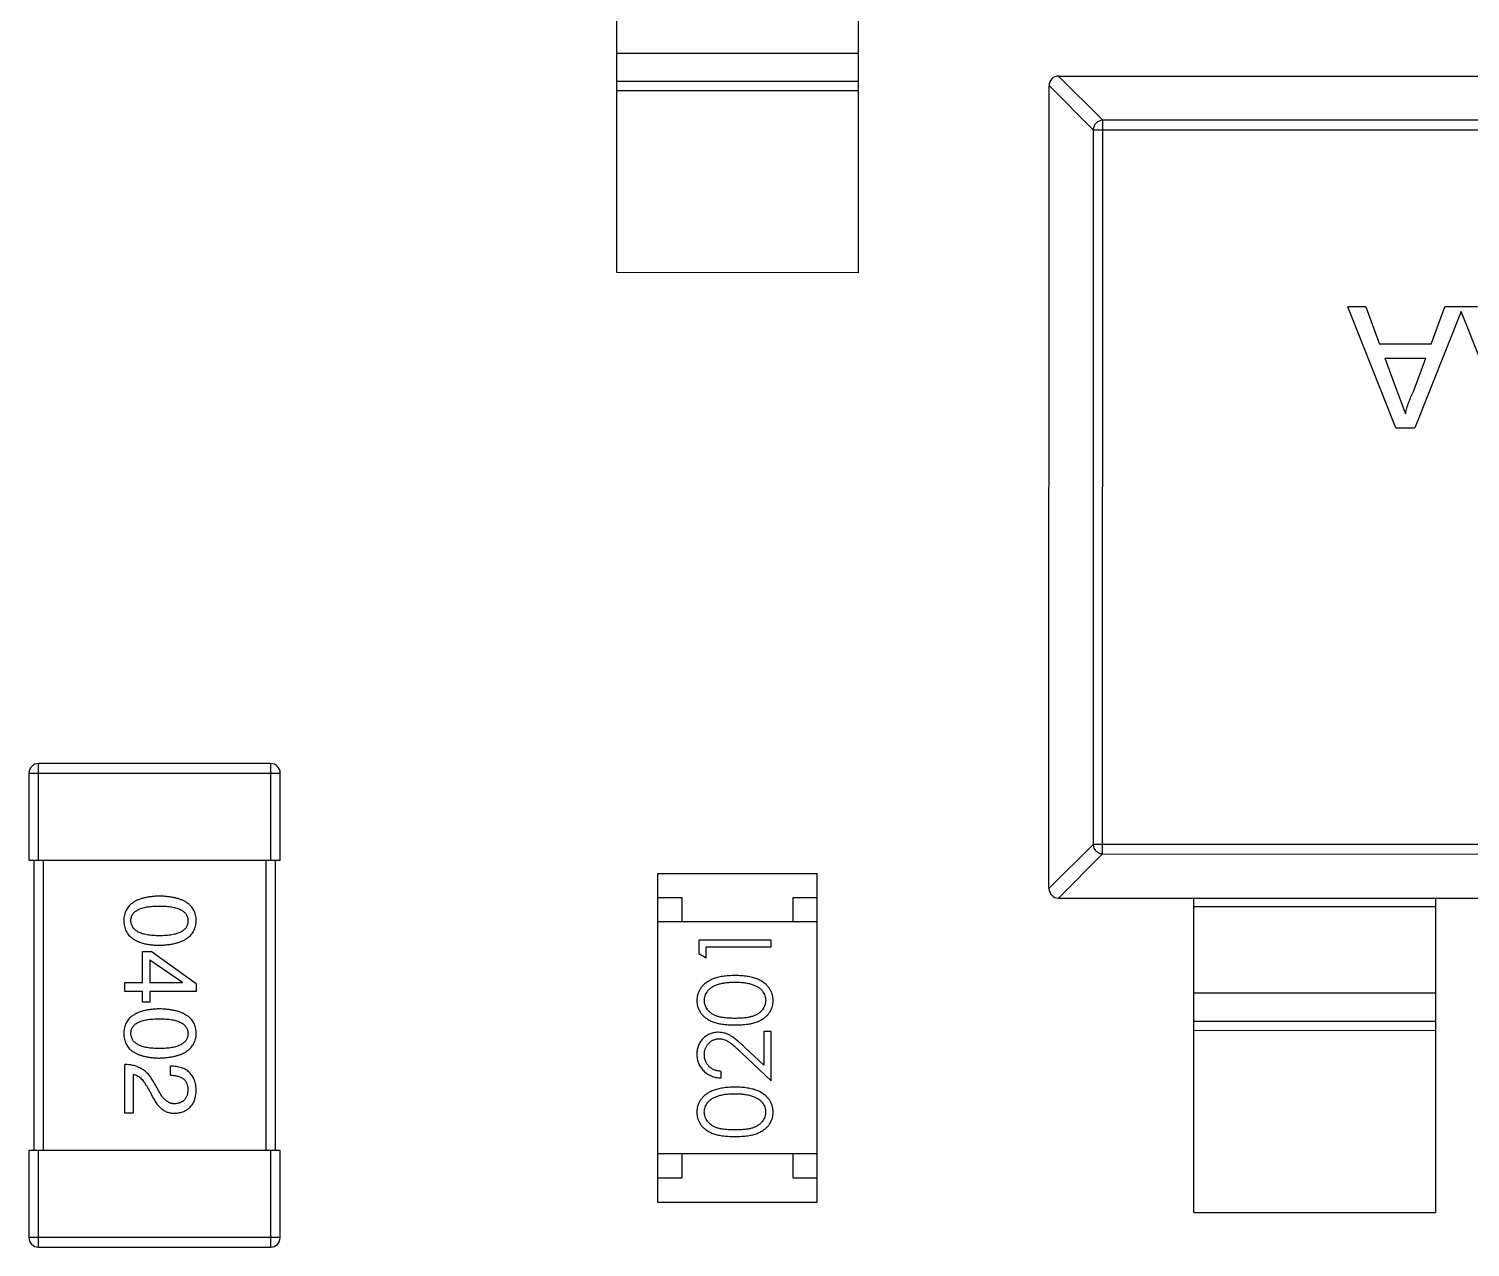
# Model space of a CAD drawing. Header units: millimetres. Extents: x 453.6 to 545.9, y 214.7 to 294.3.
# Drawn here: x 498.371 to 501.353, y 260.768 to 263.287 of the extents above; entities that cross this region are included whole.
import ezdxf

# ---------------------------------------------------------------- set-up
doc = ezdxf.new("R2010")
doc.units = ezdxf.units.MM
doc.header["$LTSCALE"] = 30.734
doc.layers.get('0').update_dxf_attribs({"linetype": 'CONTINUOUS'})

msp = doc.modelspace()

# ---------------------------------------------------------------- linework, layer by layer
at = {"linetype": 'Continuous'}
for p, q in [((499.5876, 262.7831), (499.5877, 263.4331)), ((500.0876, 262.783), (500.0877, 263.433)), ((499.5877, 263.2371), (500.0877, 263.237)), ((500.5015, 263.1897), (500.593, 263.0983)), ((500.5019, 263.1897), (503.4619, 263.1892)), ((499.5877, 263.1791), (500.0877, 263.179)), ((500.0877, 263.1592), (499.5877, 263.1593)), ((500.4816, 261.5097), (500.4818, 263.1697)), ((500.5733, 263.0786), (500.4818, 263.17)), ((500.5927, 261.5811), (500.593, 263.0983)), ((503.3707, 263.0978), (500.593, 263.0983)), ((500.5733, 263.0786), (500.573, 261.6008)), ((500.5733, 263.0786), (503.3904, 263.0781)), ((500.0876, 262.783), (499.5876, 262.7831)), ((501.1372, 262.7124), (501.0998, 262.7124)), ((501.199, 262.4624), (501.0998, 262.7124)), ((501.1372, 262.7124), (501.1656, 262.6355)), ((501.2722, 262.6355), (501.3006, 262.7124)), ((501.368, 262.7124), (501.3006, 262.7124)), ((501.3343, 262.7029), (501.2388, 262.4624)), ((501.4298, 262.4624), (501.3343, 262.7029)), ((501.2722, 262.6355), (501.1656, 262.6355)), ((501.1762, 262.6066), (501.2616, 262.6066)), ((501.1762, 262.6066), (501.2005, 262.5409)), ((501.236, 262.5374), (501.2616, 262.6066)), ((501.2005, 262.5409), (501.2189, 262.4912)), ((501.199, 262.4624), (501.2388, 262.4624)), ((498.8716, 261.768), (498.3916, 261.7681)), ((498.3916, 261.5681), (498.3916, 261.7681)), ((498.8716, 261.768), (498.8716, 261.568)), ((498.3716, 261.7481), (498.8916, 261.748)), ((498.3716, 261.7481), (498.3716, 261.5681)), ((498.8916, 261.568), (498.8916, 261.748)), ((500.4816, 261.5094), (500.573, 261.6008)), ((500.5927, 261.5811), (500.5012, 261.4897)), ((503.3902, 261.6003), (500.573, 261.6008)), ((500.5927, 261.5811), (503.3705, 261.5806)), ((498.3716, 261.5681), (498.8916, 261.568)), ((498.3816, 261.5681), (498.3815, 260.9681)), ((498.4015, 260.9681), (498.4016, 261.5681)), ((498.8616, 261.568), (498.8615, 260.968)), ((498.8815, 260.968), (498.8816, 261.568)), ((499.6724, 260.8609), (499.6725, 261.5409)), ((499.6725, 261.5409), (500.0025, 261.5408)), ((500.0024, 260.8608), (500.0025, 261.5408)), ((499.6725, 261.4909), (499.7225, 261.4909)), ((499.7225, 261.4909), (499.7225, 261.4409)), ((499.9525, 261.4909), (500.0025, 261.4908)), ((499.9525, 261.4409), (499.9525, 261.4909)), ((500.5016, 261.4897), (503.4616, 261.4892)), ((500.7814, 260.8397), (500.7816, 261.4897)), ((501.2816, 261.4896), (501.2814, 260.8396)), ((501.2815, 261.4718), (500.7815, 261.4719)), ((500.0025, 261.4408), (499.6725, 261.4409)), ((499.9072, 261.4027), (499.7572, 261.4027)), ((499.7572, 261.4027), (499.7572, 261.375)), ((499.9072, 261.3892), (499.9072, 261.4027)), ((498.6063, 261.3797), (498.6244, 261.3797)), ((498.6063, 261.315), (498.6063, 261.3797)), ((498.7178, 261.3125), (498.6244, 261.3797)), ((499.7572, 261.375), (499.7726, 261.3662)), ((499.7726, 261.3892), (499.9072, 261.3892)), ((499.7726, 261.3662), (499.7726, 261.3892)), ((498.6219, 261.3625), (498.6891, 261.3158)), ((498.6219, 261.3625), (498.6219, 261.315)), ((498.5702, 261.315), (498.6063, 261.315)), ((498.5702, 261.297), (498.5702, 261.315)), ((498.6219, 261.315), (498.6891, 261.315)), ((498.6891, 261.315), (498.6891, 261.3158)), ((498.7178, 261.3125), (498.7178, 261.2969)), ((498.6063, 261.297), (498.5702, 261.297)), ((498.6063, 261.2748), (498.6063, 261.297)), ((498.6219, 261.2748), (498.6063, 261.2748)), ((498.7178, 261.2969), (498.6219, 261.297)), ((498.6219, 261.297), (498.6219, 261.2748)), ((500.7815, 261.2936), (501.2815, 261.2936)), ((500.7815, 261.2356), (501.2815, 261.2355)), ((501.2815, 261.2157), (500.7815, 261.2158)), ((499.9072, 261.2142), (499.8918, 261.2142)), ((499.8918, 261.2142), (499.8918, 261.1444)), ((499.9072, 261.1123), (499.9072, 261.2142)), ((499.8451, 261.1705), (499.9072, 261.1123)), ((499.8918, 261.1444), (499.8518, 261.1819)), ((498.5702, 261.045), (498.5702, 261.1458)), ((498.5874, 261.1253), (498.5874, 261.045)), ((498.6645, 261.1236), (498.6645, 261.1425)), ((499.8033, 261.1181), (499.8033, 261.1315)), ((498.6153, 261.1007), (498.6243, 261.0851)), ((498.6399, 261.0917), (498.6284, 261.1113)), ((498.5874, 261.045), (498.5702, 261.045)), ((498.3715, 260.9681), (498.3714, 260.7881)), ((498.8915, 260.968), (498.3715, 260.9681)), ((498.3914, 260.7681), (498.3915, 260.9681)), ((498.8715, 260.968), (498.8714, 260.768)), ((498.8914, 260.788), (498.8915, 260.968)), ((500.0024, 260.9608), (499.6724, 260.9609)), ((499.7224, 260.9609), (499.7224, 260.9109)), ((499.9524, 260.9109), (499.9524, 260.9609)), ((499.7224, 260.9109), (499.6724, 260.9109)), ((500.0024, 260.9108), (499.9524, 260.9109)), ((499.6724, 260.8609), (500.0024, 260.8608)), ((500.7814, 260.8397), (501.2814, 260.8396)), ((498.8914, 260.788), (498.3714, 260.7881)), ((498.3914, 260.7681), (498.8714, 260.768))]:
    msp.add_line(p, q, dxfattribs=at)
for centre, start, end in [((500.5018, 263.1697), 89.9899, 179.9899), ((498.3916, 261.7481), 89.99, 179.99), ((498.8716, 261.748), 359.99, 89.99), ((500.5016, 261.5097), 179.9899, 269.9899), ((498.3914, 260.7881), 179.99, 269.99), ((498.8714, 260.788), 269.99, 359.99)]:
    msp.add_arc(centre, 0.02, start, end, dxfattribs=at)
for points, knots in [([(500.593, 263.0983), (500.5904, 263.0982), (500.5853, 263.0971), (500.5789, 263.0927), (500.5745, 263.0862), (500.5733, 263.0811), (500.5733, 263.0786)], [0, 0, 0, 0, 0.249032, 0.5, 0.750968, 1, 1, 1, 1]), ([(501.2189, 262.4912), (501.2198, 262.4952), (501.2218, 262.5031), (501.2258, 262.5147), (501.2304, 262.5263), (501.2341, 262.5337), (501.236, 262.5374)], [0, 0, 0, 0, 0.247294, 0.495608, 0.746359, 1, 1, 1, 1]), ([(500.573, 261.6008), (500.5731, 261.5983), (500.5742, 261.5932), (500.5786, 261.5868), (500.5851, 261.5824), (500.5902, 261.5812), (500.5927, 261.5811)], [0, 0, 0, 0, 0.249032, 0.5, 0.750968, 1, 1, 1, 1]), ([(498.6416, 261.4939), (498.6386, 261.4938), (498.6329, 261.4936), (498.6246, 261.4928), (498.6169, 261.4917), (498.6097, 261.4902), (498.6031, 261.4883), (498.5971, 261.4861), (498.5916, 261.4835), (498.5867, 261.4805), (498.5823, 261.4771), (498.5785, 261.4734), (498.5753, 261.4692), (498.5726, 261.4647), (498.5706, 261.4598), (498.569, 261.4546), (498.5681, 261.4489), (498.5679, 261.445), (498.5678, 261.4431)], [0, 0, 0, 0, 0.087693, 0.170223, 0.247496, 0.319826, 0.387768, 0.451403, 0.511459, 0.568358, 0.622671, 0.675251, 0.726739, 0.778422, 0.830759, 0.884394, 0.940865, 1, 1, 1, 1]), ([(498.7178, 261.443), (498.7177, 261.445), (498.7175, 261.4489), (498.7166, 261.4545), (498.715, 261.4598), (498.7129, 261.4647), (498.7101, 261.4692), (498.7068, 261.4733), (498.7028, 261.4771), (498.6983, 261.4805), (498.6932, 261.4835), (498.6876, 261.4861), (498.6813, 261.4883), (498.6745, 261.4902), (498.6671, 261.4917), (498.6591, 261.4928), (498.6505, 261.4936), (498.6446, 261.4938), (498.6416, 261.4939)], [0, 0, 0, 0, 0.057911, 0.113262, 0.165956, 0.217443, 0.268511, 0.319665, 0.372, 0.426129, 0.483365, 0.543779, 0.607756, 0.676562, 0.749704, 0.827713, 0.911177, 1, 1, 1, 1]), ([(498.5826, 261.4431), (498.5826, 261.4443), (498.5827, 261.4467), (498.5834, 261.4502), (498.5845, 261.4534), (498.5862, 261.4564), (498.5883, 261.4591), (498.5909, 261.4616), (498.5939, 261.4639), (498.5974, 261.4659), (498.6013, 261.4677), (498.6057, 261.4692), (498.6106, 261.4705), (498.6159, 261.4716), (498.6217, 261.4724), (498.6279, 261.4729), (498.6346, 261.4733), (498.6392, 261.4733), (498.6416, 261.4734)], [0, 0, 0, 0, 0.049766, 0.097012, 0.143225, 0.188786, 0.235079, 0.282962, 0.333687, 0.387747, 0.445963, 0.508657, 0.576545, 0.649868, 0.72822, 0.812712, 0.903543, 1, 1, 1, 1]), ([(498.6416, 261.4734), (498.644, 261.4733), (498.6486, 261.4733), (498.6553, 261.4729), (498.6615, 261.4724), (498.6673, 261.4716), (498.6726, 261.4704), (498.6775, 261.4692), (498.6819, 261.4677), (498.6858, 261.4659), (498.6893, 261.4639), (498.6923, 261.4616), (498.6949, 261.4591), (498.697, 261.4564), (498.6986, 261.4534), (498.6998, 261.4501), (498.7005, 261.4466), (498.7005, 261.4443), (498.7006, 261.443)], [0, 0, 0, 0, 0.096452, 0.187278, 0.271765, 0.350519, 0.423437, 0.491321, 0.554011, 0.612224, 0.666281, 0.717003, 0.764884, 0.811423, 0.856783, 0.902993, 0.950236, 1, 1, 1, 1]), ([(498.5678, 261.4431), (498.5679, 261.4411), (498.5681, 261.4372), (498.569, 261.4316), (498.5706, 261.4263), (498.5726, 261.4214), (498.5753, 261.4169), (498.5785, 261.4127), (498.5823, 261.409), (498.5867, 261.4056), (498.5916, 261.4026), (498.5971, 261.4), (498.6031, 261.3978), (498.6097, 261.3959), (498.6169, 261.3944), (498.6246, 261.3933), (498.6329, 261.3925), (498.6386, 261.3923), (498.6416, 261.3922)], [0, 0, 0, 0, 0.059134, 0.115603, 0.169236, 0.221572, 0.273254, 0.32474, 0.377319, 0.431815, 0.488555, 0.548609, 0.612242, 0.680182, 0.75251, 0.829782, 0.91231, 1, 1, 1, 1]), ([(498.6416, 261.4119), (498.6392, 261.4119), (498.6347, 261.412), (498.6281, 261.4123), (498.6219, 261.4129), (498.6162, 261.4138), (498.6109, 261.4148), (498.6061, 261.4162), (498.6017, 261.4177), (498.5978, 261.4196), (498.5943, 261.4217), (498.5912, 261.424), (498.5886, 261.4265), (498.5865, 261.4294), (498.5848, 261.4324), (498.5836, 261.4358), (498.5828, 261.4393), (498.5826, 261.4418), (498.5826, 261.4431)], [0, 0, 0, 0, 0.094834, 0.184067, 0.267029, 0.344713, 0.417334, 0.484367, 0.546941, 0.604717, 0.65953, 0.710539, 0.759381, 0.806382, 0.853027, 0.900623, 0.949121, 1, 1, 1, 1]), ([(498.6416, 261.3922), (498.6446, 261.3924), (498.6504, 261.3926), (498.6589, 261.3935), (498.6668, 261.3947), (498.6742, 261.3962), (498.681, 261.3981), (498.6872, 261.4004), (498.6928, 261.403), (498.6979, 261.406), (498.7024, 261.4094), (498.7064, 261.4131), (498.7098, 261.4172), (498.7125, 261.4217), (498.7147, 261.4265), (498.7164, 261.4317), (498.7175, 261.4372), (498.7177, 261.4411), (498.7178, 261.443)], [0, 0, 0, 0, 0.088475, 0.171606, 0.249595, 0.322626, 0.391327, 0.455765, 0.516374, 0.573675, 0.628522, 0.681161, 0.732559, 0.783563, 0.83504, 0.887639, 0.942585, 1, 1, 1, 1]), ([(498.7006, 261.443), (498.7005, 261.4418), (498.7005, 261.4393), (498.6998, 261.4357), (498.6986, 261.4324), (498.697, 261.4293), (498.6949, 261.4265), (498.6923, 261.4239), (498.6893, 261.4216), (498.6858, 261.4195), (498.6818, 261.4177), (498.6774, 261.4162), (498.6726, 261.4148), (498.6673, 261.4138), (498.6615, 261.4129), (498.6553, 261.4123), (498.6486, 261.412), (498.644, 261.4119), (498.6416, 261.4119)], [0, 0, 0, 0, 0.050604, 0.098688, 0.145699, 0.191791, 0.238625, 0.286717, 0.337546, 0.391814, 0.449755, 0.512106, 0.579685, 0.652048, 0.730262, 0.814146, 0.904281, 1, 1, 1, 1]), ([(499.8323, 261.3296), (499.83, 261.3296), (499.8255, 261.3295), (499.8189, 261.3292), (499.8127, 261.3287), (499.8069, 261.328), (499.8014, 261.327), (499.7963, 261.3258), (499.7915, 261.3244), (499.7871, 261.3228), (499.783, 261.321), (499.7792, 261.3191), (499.7756, 261.317), (499.7723, 261.3148), (499.7693, 261.3123), (499.7665, 261.3098), (499.764, 261.3071), (499.7618, 261.3042), (499.7598, 261.3012), (499.7581, 261.2981), (499.7566, 261.2949), (499.7554, 261.2917), (499.7545, 261.2883), (499.7538, 261.2849), (499.7534, 261.2814), (499.7534, 261.279), (499.7534, 261.2778)], [0, 0, 0, 0, 0.065278, 0.127205, 0.186168, 0.241675, 0.294115, 0.343609, 0.390387, 0.434463, 0.476646, 0.517002, 0.555936, 0.593716, 0.630057, 0.665601, 0.700745, 0.734917, 0.768681, 0.802087, 0.834849, 0.867433, 0.900138, 0.932806, 0.966212, 1, 1, 1, 1]), ([(499.7688, 261.2783), (499.7688, 261.2799), (499.769, 261.2832), (499.7703, 261.2881), (499.7724, 261.2927), (499.7747, 261.2965), (499.777, 261.2993), (499.779, 261.3014), (499.7813, 261.3034), (499.7837, 261.3052), (499.7865, 261.3068), (499.7894, 261.3084), (499.7926, 261.3098), (499.796, 261.3112), (499.7997, 261.3123), (499.8036, 261.3134), (499.8078, 261.3142), (499.8122, 261.3149), (499.8168, 261.3154), (499.8217, 261.3159), (499.8269, 261.3161), (499.8304, 261.3161), (499.8322, 261.3161)], [0, 0, 0, 0, 0.059689, 0.119507, 0.181075, 0.246162, 0.279894, 0.314468, 0.350403, 0.387474, 0.426147, 0.466624, 0.508745, 0.553328, 0.600058, 0.649177, 0.700552, 0.754894, 0.811825, 0.871514, 0.934319, 1, 1, 1, 1]), ([(499.8322, 261.3161), (499.834, 261.3161), (499.8376, 261.3161), (499.8428, 261.3158), (499.8478, 261.3154), (499.8526, 261.3148), (499.8572, 261.3139), (499.8617, 261.313), (499.8659, 261.3118), (499.8686, 261.3109), (499.8699, 261.3105)], [0, 0, 0, 0, 0.141157, 0.277773, 0.409244, 0.535676, 0.657497, 0.775458, 0.889412, 1, 1, 1, 1]), ([(499.9111, 261.2778), (499.911, 261.279), (499.911, 261.2814), (499.9106, 261.2849), (499.9099, 261.2883), (499.909, 261.2917), (499.9078, 261.2949), (499.9063, 261.2981), (499.9046, 261.3012), (499.9026, 261.3042), (499.9003, 261.3071), (499.8978, 261.3099), (499.895, 261.3125), (499.892, 261.3149), (499.8887, 261.3171), (499.8851, 261.3192), (499.8813, 261.3211), (499.8773, 261.3229), (499.8729, 261.3245), (499.8681, 261.3258), (499.863, 261.327), (499.8576, 261.328), (499.8518, 261.3287), (499.8456, 261.3292), (499.8391, 261.3295), (499.8346, 261.3296), (499.8323, 261.3296)], [0, 0, 0, 0, 0.033824, 0.067298, 0.10028, 0.133019, 0.165736, 0.198792, 0.232372, 0.266409, 0.301016, 0.336196, 0.371972, 0.408574, 0.446394, 0.485225, 0.525372, 0.567224, 0.611081, 0.65775, 0.70702, 0.759235, 0.814484, 0.873227, 0.934937, 1, 1, 1, 1]), ([(499.8699, 261.3105), (499.871, 261.3101), (499.873, 261.3093), (499.876, 261.308), (499.8787, 261.3065), (499.8812, 261.3049), (499.8835, 261.3032), (499.8857, 261.3013), (499.8876, 261.2993), (499.8898, 261.2965), (499.8922, 261.2928), (499.8942, 261.2881), (499.8955, 261.2833), (499.8956, 261.2799), (499.8957, 261.2783)], [0, 0, 0, 0, 0.075949, 0.148549, 0.218996, 0.286119, 0.351826, 0.416074, 0.478265, 0.540325, 0.660405, 0.774606, 0.887187, 1, 1, 1, 1]), ([(499.7534, 261.2778), (499.7534, 261.2767), (499.7534, 261.2743), (499.7538, 261.2709), (499.7545, 261.2675), (499.7554, 261.2642), (499.7566, 261.261), (499.7581, 261.2579), (499.7598, 261.2549), (499.7617, 261.2519), (499.7639, 261.2491), (499.7664, 261.2464), (499.7691, 261.244), (499.7721, 261.2416), (499.7753, 261.2395), (499.7787, 261.2374), (499.7824, 261.2356), (499.7864, 261.234), (499.7907, 261.2325), (499.7954, 261.2312), (499.8005, 261.2301), (499.806, 261.2292), (499.812, 261.2285), (499.8184, 261.228), (499.8252, 261.2277), (499.8299, 261.2277), (499.8323, 261.2277)], [0, 0, 0, 0, 0.033742, 0.066533, 0.099153, 0.13154, 0.164087, 0.196563, 0.229707, 0.263315, 0.297504, 0.331686, 0.366482, 0.4021, 0.438958, 0.476748, 0.515985, 0.556589, 0.599519, 0.645765, 0.695487, 0.748721, 0.805687, 0.866754, 0.931405, 1, 1, 1, 1]), ([(499.8322, 261.2411), (499.8302, 261.2411), (499.8263, 261.2412), (499.8206, 261.2414), (499.8153, 261.2418), (499.8105, 261.2423), (499.8059, 261.2429), (499.8018, 261.2437), (499.798, 261.2446), (499.7946, 261.2457), (499.7915, 261.247), (499.7886, 261.2483), (499.7859, 261.2498), (499.7834, 261.2514), (499.7811, 261.2532), (499.7789, 261.2551), (499.777, 261.2571), (499.7747, 261.26), (499.7724, 261.2637), (499.7702, 261.2684), (499.769, 261.2733), (499.7688, 261.2766), (499.7688, 261.2783)], [0, 0, 0, 0, 0.073302, 0.142286, 0.206253, 0.266017, 0.321612, 0.372532, 0.419497, 0.462398, 0.502825, 0.541489, 0.579034, 0.615143, 0.650298, 0.684912, 0.718701, 0.752189, 0.817245, 0.879117, 0.939613, 1, 1, 1, 1]), ([(499.8957, 261.2783), (499.8956, 261.2766), (499.8954, 261.2733), (499.8941, 261.2684), (499.8921, 261.2637), (499.8897, 261.2599), (499.8874, 261.2571), (499.8855, 261.255), (499.8833, 261.2531), (499.881, 261.2514), (499.8785, 261.2497), (499.8758, 261.2483), (499.8729, 261.2469), (499.8698, 261.2457), (499.8663, 261.2446), (499.8626, 261.2437), (499.8584, 261.2429), (499.8539, 261.2422), (499.849, 261.2418), (499.8438, 261.2414), (499.8381, 261.2412), (499.8342, 261.2411), (499.8322, 261.2411)], [0, 0, 0, 0, 0.060034, 0.120278, 0.182348, 0.247919, 0.281641, 0.315701, 0.350322, 0.385703, 0.421819, 0.459196, 0.497866, 0.538301, 0.58121, 0.628183, 0.679403, 0.734699, 0.794074, 0.858416, 0.927049, 1, 1, 1, 1]), ([(499.8323, 261.2277), (499.8347, 261.2277), (499.8393, 261.2277), (499.8461, 261.228), (499.8524, 261.2285), (499.8584, 261.2292), (499.8639, 261.2301), (499.869, 261.2312), (499.8738, 261.2325), (499.8781, 261.234), (499.8821, 261.2357), (499.8858, 261.2376), (499.8893, 261.2396), (499.8925, 261.2418), (499.8955, 261.2441), (499.8982, 261.2465), (499.9006, 261.2492), (499.9028, 261.252), (499.9047, 261.2549), (499.9064, 261.2579), (499.9079, 261.261), (499.909, 261.2642), (499.9099, 261.2675), (499.9106, 261.2708), (499.911, 261.2743), (499.911, 261.2766), (499.9111, 261.2778)], [0, 0, 0, 0, 0.068113, 0.132564, 0.193427, 0.250218, 0.303569, 0.353576, 0.400235, 0.443586, 0.484619, 0.524292, 0.56238, 0.599049, 0.63494, 0.669782, 0.704009, 0.737842, 0.771098, 0.803896, 0.836415, 0.868639, 0.900715, 0.933378, 0.966213, 1, 1, 1, 1]), ([(498.6416, 261.2607), (498.6386, 261.2606), (498.6329, 261.2604), (498.6246, 261.2596), (498.6169, 261.2586), (498.6097, 261.257), (498.6031, 261.2552), (498.5971, 261.2529), (498.5916, 261.2503), (498.5867, 261.2473), (498.5823, 261.244), (498.5785, 261.2402), (498.5752, 261.2361), (498.5726, 261.2315), (498.5705, 261.2267), (498.569, 261.2214), (498.568, 261.2158), (498.5679, 261.2119), (498.5678, 261.2099)], [0, 0, 0, 0, 0.087693, 0.170223, 0.247496, 0.319826, 0.387768, 0.451403, 0.511459, 0.568358, 0.622671, 0.675251, 0.726739, 0.778422, 0.830759, 0.884394, 0.940865, 1, 1, 1, 1]), ([(498.7178, 261.2099), (498.7177, 261.2119), (498.7175, 261.2157), (498.7165, 261.2214), (498.7149, 261.2266), (498.7128, 261.2315), (498.7101, 261.2361), (498.7067, 261.2402), (498.7028, 261.2439), (498.6983, 261.2473), (498.6932, 261.2503), (498.6875, 261.2529), (498.6813, 261.2552), (498.6745, 261.257), (498.6671, 261.2585), (498.6591, 261.2596), (498.6505, 261.2604), (498.6446, 261.2606), (498.6416, 261.2607)], [0, 0, 0, 0, 0.057911, 0.113262, 0.165956, 0.217443, 0.268511, 0.319665, 0.372, 0.426129, 0.483365, 0.543779, 0.607756, 0.676562, 0.749704, 0.827713, 0.911177, 1, 1, 1, 1]), ([(498.5825, 261.2099), (498.5826, 261.2111), (498.5827, 261.2135), (498.5833, 261.217), (498.5845, 261.2202), (498.5862, 261.2232), (498.5883, 261.226), (498.5908, 261.2285), (498.5938, 261.2307), (498.5973, 261.2327), (498.6013, 261.2345), (498.6057, 261.2361), (498.6106, 261.2373), (498.6159, 261.2384), (498.6216, 261.2392), (498.6279, 261.2398), (498.6345, 261.2402), (498.6392, 261.2402), (498.6415, 261.2402)], [0, 0, 0, 0, 0.049766, 0.097012, 0.143225, 0.188786, 0.235079, 0.282962, 0.333687, 0.387747, 0.445963, 0.508657, 0.576545, 0.649868, 0.72822, 0.812712, 0.903543, 1, 1, 1, 1]), ([(498.6415, 261.2402), (498.6439, 261.2402), (498.6485, 261.2402), (498.6552, 261.2398), (498.6615, 261.2392), (498.6673, 261.2384), (498.6725, 261.2373), (498.6774, 261.2361), (498.6818, 261.2345), (498.6857, 261.2327), (498.6892, 261.2307), (498.6923, 261.2285), (498.6948, 261.226), (498.6969, 261.2232), (498.6986, 261.2202), (498.6997, 261.217), (498.7004, 261.2135), (498.7005, 261.2111), (498.7006, 261.2099)], [0, 0, 0, 0, 0.096452, 0.187278, 0.271765, 0.350519, 0.423437, 0.491321, 0.554011, 0.612224, 0.666281, 0.717003, 0.764884, 0.811423, 0.856783, 0.902993, 0.950236, 1, 1, 1, 1]), ([(498.5678, 261.2099), (498.5679, 261.2079), (498.568, 261.204), (498.569, 261.1984), (498.5705, 261.1932), (498.5726, 261.1883), (498.5752, 261.1837), (498.5785, 261.1796), (498.5823, 261.1758), (498.5866, 261.1725), (498.5916, 261.1695), (498.597, 261.1669), (498.6031, 261.1646), (498.6097, 261.1628), (498.6168, 261.1612), (498.6246, 261.1601), (498.6329, 261.1594), (498.6386, 261.1592), (498.6415, 261.1591)], [0, 0, 0, 0, 0.059134, 0.115603, 0.169236, 0.221572, 0.273254, 0.32474, 0.377319, 0.431815, 0.488555, 0.548609, 0.612242, 0.680182, 0.75251, 0.829782, 0.91231, 1, 1, 1, 1]), ([(498.6415, 261.1787), (498.6392, 261.1788), (498.6346, 261.1788), (498.628, 261.1792), (498.6219, 261.1798), (498.6162, 261.1806), (498.6109, 261.1817), (498.606, 261.183), (498.6017, 261.1846), (498.5977, 261.1864), (498.5942, 261.1885), (498.5912, 261.1908), (498.5886, 261.1934), (498.5865, 261.1962), (498.5848, 261.1993), (498.5835, 261.2026), (498.5828, 261.2062), (498.5826, 261.2086), (498.5825, 261.2099)], [0, 0, 0, 0, 0.094834, 0.184067, 0.267029, 0.344713, 0.417334, 0.484367, 0.546941, 0.604717, 0.65953, 0.710539, 0.759381, 0.806382, 0.853027, 0.900623, 0.949121, 1, 1, 1, 1]), ([(498.7006, 261.2099), (498.7005, 261.2086), (498.7004, 261.2062), (498.6997, 261.2026), (498.6986, 261.1993), (498.697, 261.1962), (498.6948, 261.1934), (498.6923, 261.1908), (498.6892, 261.1885), (498.6858, 261.1864), (498.6818, 261.1846), (498.6774, 261.183), (498.6725, 261.1817), (498.6672, 261.1806), (498.6615, 261.1798), (498.6552, 261.1792), (498.6485, 261.1788), (498.6439, 261.1788), (498.6415, 261.1787)], [0, 0, 0, 0, 0.050604, 0.098688, 0.145699, 0.191791, 0.238625, 0.286717, 0.337546, 0.391814, 0.449755, 0.512106, 0.579685, 0.652048, 0.730262, 0.814146, 0.904281, 1, 1, 1, 1]), ([(498.6415, 261.1591), (498.6445, 261.1592), (498.6504, 261.1595), (498.6589, 261.1603), (498.6668, 261.1615), (498.6741, 261.163), (498.6809, 261.1649), (498.6871, 261.1672), (498.6928, 261.1698), (498.6979, 261.1729), (498.7024, 261.1762), (498.7063, 261.18), (498.7097, 261.1841), (498.7125, 261.1885), (498.7147, 261.1934), (498.7163, 261.1985), (498.7174, 261.2041), (498.7177, 261.2079), (498.7178, 261.2099)], [0, 0, 0, 0, 0.088475, 0.171606, 0.249595, 0.322626, 0.391327, 0.455765, 0.516374, 0.573675, 0.628522, 0.681161, 0.732559, 0.783563, 0.83504, 0.887639, 0.942585, 1, 1, 1, 1]), ([(499.798, 261.2123), (499.7965, 261.2123), (499.7936, 261.2122), (499.7892, 261.2116), (499.7851, 261.2106), (499.7811, 261.2093), (499.7772, 261.2075), (499.7735, 261.2053), (499.77, 261.2028), (499.7666, 261.1998), (499.7635, 261.1966), (499.7608, 261.1931), (499.7585, 261.1893), (499.7566, 261.1853), (499.7551, 261.1811), (499.7541, 261.1766), (499.7535, 261.1719), (499.7534, 261.1686), (499.7534, 261.167)], [0, 0, 0, 0, 0.06271, 0.123347, 0.183401, 0.242828, 0.302097, 0.36242, 0.423725, 0.487032, 0.550491, 0.612709, 0.674265, 0.73617, 0.799211, 0.863483, 0.930525, 1, 1, 1, 1]), ([(499.7687, 261.1663), (499.7688, 261.1674), (499.7688, 261.1696), (499.7693, 261.1729), (499.7699, 261.176), (499.7709, 261.1789), (499.7722, 261.1818), (499.7738, 261.1845), (499.7756, 261.187), (499.7777, 261.1894), (499.78, 261.1916), (499.7824, 261.1935), (499.7849, 261.1952), (499.7875, 261.1965), (499.7903, 261.1976), (499.7932, 261.1983), (499.7961, 261.1988), (499.7981, 261.1988), (499.7992, 261.1988)], [0, 0, 0, 0, 0.068027, 0.133505, 0.19695, 0.26027, 0.322741, 0.384982, 0.448465, 0.513424, 0.578224, 0.640011, 0.700094, 0.760067, 0.819012, 0.877878, 0.938035, 1, 1, 1, 1]), ([(499.8518, 261.1819), (499.8502, 261.1834), (499.8473, 261.1862), (499.8429, 261.1901), (499.8388, 261.1937), (499.8349, 261.1969), (499.8313, 261.1997), (499.8279, 261.2022), (499.8247, 261.2043), (499.8209, 261.2066), (499.8162, 261.2089), (499.8103, 261.2109), (499.8042, 261.2121), (499.8, 261.2122), (499.798, 261.2123)], [0, 0, 0, 0, 0.09953, 0.192079, 0.277712, 0.357454, 0.429648, 0.495771, 0.555538, 0.608657, 0.707578, 0.804328, 0.901298, 1, 1, 1, 1]), ([(499.7992, 261.1988), (499.8008, 261.1988), (499.804, 261.1987), (499.8088, 261.1976), (499.8135, 261.1959), (499.8173, 261.1939), (499.8204, 261.1919), (499.8231, 261.19), (499.826, 261.1876), (499.8293, 261.185), (499.8328, 261.1819), (499.8367, 261.1785), (499.8408, 261.1746), (499.8436, 261.1719), (499.8451, 261.1705)], [0, 0, 0, 0, 0.088014, 0.174976, 0.2638, 0.355443, 0.406413, 0.465519, 0.533076, 0.609353, 0.693899, 0.787171, 0.889197, 1, 1, 1, 1]), ([(499.7534, 261.167), (499.7534, 261.1653), (499.7535, 261.162), (499.7541, 261.1572), (499.7553, 261.1526), (499.7568, 261.1481), (499.7588, 261.1439), (499.7612, 261.1399), (499.7641, 261.1361), (499.7674, 261.1325), (499.771, 261.1293), (499.7749, 261.1264), (499.779, 261.124), (499.7834, 261.1219), (499.7881, 261.1203), (499.7929, 261.1191), (499.7981, 261.1183), (499.8016, 261.1182), (499.8033, 261.1181)], [0, 0, 0, 0, 0.06445, 0.126725, 0.187421, 0.247417, 0.306749, 0.366595, 0.427749, 0.490235, 0.553031, 0.614805, 0.676505, 0.738096, 0.801021, 0.864897, 0.931209, 1, 1, 1, 1]), ([(499.8033, 261.1315), (499.802, 261.1317), (499.7994, 261.1319), (499.7956, 261.1327), (499.7921, 261.1336), (499.7888, 261.1348), (499.7857, 261.1364), (499.7828, 261.1381), (499.7802, 261.1401), (499.7778, 261.1423), (499.7757, 261.1448), (499.7738, 261.1474), (499.7722, 261.1502), (499.771, 261.1531), (499.77, 261.1562), (499.7692, 261.1594), (499.7688, 261.1628), (499.7688, 261.1651), (499.7687, 261.1663)], [0, 0, 0, 0, 0.073648, 0.143686, 0.210962, 0.275557, 0.338064, 0.399311, 0.4594, 0.51934, 0.579024, 0.637809, 0.695959, 0.754122, 0.813113, 0.873453, 0.935561, 1, 1, 1, 1]), ([(498.6284, 261.1113), (498.6276, 261.1127), (498.6261, 261.1154), (498.6236, 261.1192), (498.6209, 261.1228), (498.6181, 261.1261), (498.615, 261.1292), (498.6118, 261.132), (498.6084, 261.1345), (498.6049, 261.1368), (498.6011, 261.1388), (498.5972, 261.1406), (498.5932, 261.1421), (498.5889, 261.1434), (498.5845, 261.1444), (498.5799, 261.1451), (498.5751, 261.1456), (498.5719, 261.1457), (498.5702, 261.1458)], [0, 0, 0, 0, 0.065828, 0.130094, 0.192451, 0.254037, 0.313974, 0.373757, 0.433048, 0.492243, 0.551902, 0.611758, 0.672678, 0.734814, 0.798569, 0.863693, 0.930488, 1, 1, 1, 1]), ([(498.5874, 261.1253), (498.5887, 261.125), (498.5913, 261.1245), (498.5951, 261.1229), (498.5988, 261.1207), (498.6023, 261.1179), (498.6058, 261.1145), (498.6091, 261.1105), (498.6123, 261.1058), (498.6143, 261.1025), (498.6153, 261.1007)], [0, 0, 0, 0, 0.103034, 0.208166, 0.318255, 0.434664, 0.559728, 0.695394, 0.841708, 1, 1, 1, 1]), ([(498.7177, 261.0917), (498.7177, 261.0937), (498.7175, 261.0976), (498.7167, 261.1033), (498.7155, 261.1086), (498.7139, 261.1135), (498.7119, 261.1181), (498.7096, 261.1223), (498.7069, 261.1261), (498.7037, 261.1294), (498.7001, 261.1324), (498.6962, 261.1351), (498.6918, 261.1373), (498.6871, 261.1391), (498.682, 261.1405), (498.6765, 261.1416), (498.6706, 261.1423), (498.6666, 261.1424), (498.6645, 261.1425)], [0, 0, 0, 0, 0.07282, 0.141057, 0.2062, 0.267672, 0.326735, 0.383519, 0.439188, 0.494454, 0.549628, 0.605958, 0.66397, 0.72402, 0.787502, 0.854127, 0.925065, 1, 1, 1, 1]), ([(498.6645, 261.1236), (498.6659, 261.1236), (498.6688, 261.1235), (498.6729, 261.123), (498.6767, 261.1224), (498.6802, 261.1215), (498.6834, 261.1204), (498.6864, 261.1192), (498.6891, 261.1177), (498.6915, 261.1159), (498.6937, 261.1139), (498.6955, 261.1118), (498.6971, 261.1093), (498.6984, 261.1067), (498.6993, 261.1039), (498.7, 261.1008), (498.7005, 261.0975), (498.7005, 261.0953), (498.7005, 261.0941)], [0, 0, 0, 0, 0.082594, 0.15978, 0.232961, 0.301462, 0.365595, 0.426678, 0.484662, 0.540809, 0.595146, 0.648401, 0.702272, 0.757102, 0.813447, 0.872233, 0.934055, 1, 1, 1, 1]), ([(499.8322, 261.0988), (499.8299, 261.0988), (499.8255, 261.0988), (499.8189, 261.0985), (499.8127, 261.0979), (499.8068, 261.0972), (499.8014, 261.0962), (499.7962, 261.0951), (499.7915, 261.0937), (499.7871, 261.0921), (499.783, 261.0902), (499.7791, 261.0883), (499.7756, 261.0862), (499.7723, 261.084), (499.7693, 261.0816), (499.7665, 261.079), (499.764, 261.0763), (499.7617, 261.0734), (499.7597, 261.0704), (499.758, 261.0673), (499.7566, 261.0642), (499.7554, 261.0609), (499.7545, 261.0576), (499.7538, 261.0542), (499.7534, 261.0506), (499.7534, 261.0483), (499.7533, 261.0471)], [0, 0, 0, 0, 0.065278, 0.127205, 0.186168, 0.241675, 0.294115, 0.343609, 0.390387, 0.434463, 0.476646, 0.517002, 0.555936, 0.593716, 0.630057, 0.665601, 0.700745, 0.734917, 0.768681, 0.802087, 0.834849, 0.867433, 0.900138, 0.932806, 0.966212, 1, 1, 1, 1]), ([(499.911, 261.047), (499.911, 261.0482), (499.911, 261.0506), (499.9105, 261.0541), (499.9099, 261.0576), (499.9089, 261.0609), (499.9077, 261.0642), (499.9063, 261.0674), (499.9045, 261.0705), (499.9026, 261.0735), (499.9003, 261.0764), (499.8978, 261.0791), (499.895, 261.0817), (499.8919, 261.0841), (499.8886, 261.0864), (499.8851, 261.0884), (499.8813, 261.0904), (499.8772, 261.0921), (499.8728, 261.0938), (499.8681, 261.0951), (499.863, 261.0963), (499.8575, 261.0972), (499.8517, 261.0979), (499.8455, 261.0985), (499.839, 261.0988), (499.8345, 261.0988), (499.8322, 261.0988)], [0, 0, 0, 0, 0.033824, 0.067298, 0.10028, 0.133019, 0.165736, 0.198792, 0.232372, 0.266409, 0.301016, 0.336196, 0.371972, 0.408574, 0.446394, 0.485225, 0.525372, 0.567224, 0.611081, 0.65775, 0.70702, 0.759235, 0.814484, 0.873227, 0.934937, 1, 1, 1, 1]), ([(498.6243, 261.0851), (498.6251, 261.0834), (498.6266, 261.0801), (498.6291, 261.0754), (498.6317, 261.071), (498.6344, 261.067), (498.6371, 261.0633), (498.64, 261.0599), (498.6429, 261.0569), (498.646, 261.0542), (498.6491, 261.0518), (498.6523, 261.0498), (498.6556, 261.0481), (498.659, 261.0468), (498.6625, 261.0458), (498.6661, 261.0452), (498.6698, 261.0448), (498.6722, 261.0449), (498.6735, 261.0449)], [0, 0, 0, 0, 0.082731, 0.161257, 0.236138, 0.307554, 0.375712, 0.440848, 0.502916, 0.562567, 0.619798, 0.675716, 0.73039, 0.78386, 0.837315, 0.890547, 0.944917, 1, 1, 1, 1]), ([(498.6743, 261.0646), (498.6735, 261.0646), (498.6719, 261.0645), (498.6695, 261.0646), (498.6671, 261.065), (498.6647, 261.0656), (498.6625, 261.0665), (498.6602, 261.0676), (498.658, 261.069), (498.6558, 261.0706), (498.6537, 261.0724), (498.6516, 261.0744), (498.6495, 261.0767), (498.6475, 261.0792), (498.6455, 261.082), (498.6436, 261.085), (498.6417, 261.0882), (498.6405, 261.0905), (498.6399, 261.0917)], [0, 0, 0, 0, 0.052237, 0.103888, 0.155485, 0.207395, 0.259864, 0.31356, 0.369176, 0.4266, 0.486836, 0.550048, 0.61567, 0.685271, 0.75824, 0.834614, 0.915635, 1, 1, 1, 1]), ([(498.6735, 261.0449), (498.6752, 261.0451), (498.6785, 261.0454), (498.6833, 261.0461), (498.6877, 261.0473), (498.6919, 261.0487), (498.6958, 261.0505), (498.6993, 261.0526), (498.7026, 261.055), (498.7055, 261.0578), (498.7081, 261.0609), (498.7105, 261.0643), (498.7125, 261.0681), (498.7142, 261.0722), (498.7155, 261.0766), (498.7166, 261.0813), (498.7174, 261.0864), (498.7176, 261.0899), (498.7177, 261.0917)], [0, 0, 0, 0, 0.070688, 0.137741, 0.201612, 0.262778, 0.321223, 0.378455, 0.434411, 0.490146, 0.546362, 0.603392, 0.662208, 0.723401, 0.787372, 0.85442, 0.925153, 1, 1, 1, 1]), ([(498.7005, 261.0941), (498.7005, 261.093), (498.7004, 261.0908), (498.7, 261.0876), (498.6994, 261.0846), (498.6987, 261.0819), (498.6977, 261.0793), (498.6965, 261.0769), (498.6951, 261.0748), (498.6936, 261.0728), (498.6918, 261.0711), (498.6899, 261.0695), (498.6878, 261.0682), (498.6855, 261.067), (498.6829, 261.0661), (498.6802, 261.0654), (498.6773, 261.0649), (498.6753, 261.0647), (498.6743, 261.0646)], [0, 0, 0, 0, 0.076112, 0.148436, 0.216883, 0.281466, 0.34298, 0.402356, 0.459881, 0.51546, 0.571111, 0.62658, 0.683162, 0.741007, 0.801404, 0.863825, 0.930544, 1, 1, 1, 1]), ([(499.7687, 261.0475), (499.7688, 261.0492), (499.769, 261.0524), (499.7702, 261.0573), (499.7724, 261.062), (499.7747, 261.0657), (499.777, 261.0686), (499.779, 261.0706), (499.7812, 261.0726), (499.7837, 261.0744), (499.7864, 261.0761), (499.7894, 261.0776), (499.7925, 261.0791), (499.796, 261.0804), (499.7996, 261.0815), (499.8035, 261.0826), (499.8077, 261.0834), (499.8121, 261.0842), (499.8168, 261.0847), (499.8217, 261.0851), (499.8269, 261.0853), (499.8304, 261.0854), (499.8322, 261.0854)], [0, 0, 0, 0, 0.059689, 0.119507, 0.181075, 0.246162, 0.279894, 0.314468, 0.350403, 0.387474, 0.426147, 0.466624, 0.508745, 0.553328, 0.600058, 0.649177, 0.700552, 0.754894, 0.811825, 0.871514, 0.934319, 1, 1, 1, 1]), ([(499.8322, 261.0854), (499.834, 261.0854), (499.8375, 261.0853), (499.8428, 261.0851), (499.8478, 261.0846), (499.8526, 261.084), (499.8572, 261.0832), (499.8616, 261.0822), (499.8658, 261.0811), (499.8686, 261.0801), (499.8699, 261.0797)], [0, 0, 0, 0, 0.141157, 0.277773, 0.409244, 0.535676, 0.657497, 0.775458, 0.889412, 1, 1, 1, 1]), ([(499.8699, 261.0797), (499.8709, 261.0793), (499.873, 261.0785), (499.8759, 261.0772), (499.8786, 261.0757), (499.8812, 261.0741), (499.8835, 261.0724), (499.8856, 261.0705), (499.8875, 261.0685), (499.8898, 261.0657), (499.8921, 261.062), (499.8941, 261.0573), (499.8954, 261.0525), (499.8956, 261.0492), (499.8956, 261.0475)], [0, 0, 0, 0, 0.075949, 0.148549, 0.218996, 0.286119, 0.351826, 0.416074, 0.478265, 0.540325, 0.660405, 0.774606, 0.887187, 1, 1, 1, 1]), ([(499.7533, 261.0471), (499.7534, 261.0459), (499.7534, 261.0436), (499.7538, 261.0401), (499.7545, 261.0367), (499.7554, 261.0334), (499.7566, 261.0302), (499.758, 261.0271), (499.7597, 261.0241), (499.7617, 261.0211), (499.7639, 261.0183), (499.7663, 261.0156), (499.7691, 261.0132), (499.772, 261.0109), (499.7752, 261.0087), (499.7787, 261.0067), (499.7824, 261.0049), (499.7863, 261.0032), (499.7907, 261.0017), (499.7954, 261.0004), (499.8005, 260.9993), (499.806, 260.9985), (499.812, 260.9978), (499.8184, 260.9973), (499.8252, 260.997), (499.8298, 260.9969), (499.8322, 260.9969)], [0, 0, 0, 0, 0.033742, 0.066533, 0.099153, 0.13154, 0.164087, 0.196563, 0.229707, 0.263315, 0.297504, 0.331686, 0.366482, 0.4021, 0.438958, 0.476748, 0.515985, 0.556589, 0.599519, 0.645765, 0.695487, 0.748721, 0.805687, 0.866754, 0.931405, 1, 1, 1, 1]), ([(499.8322, 261.0104), (499.8302, 261.0104), (499.8263, 261.0104), (499.8206, 261.0107), (499.8153, 261.011), (499.8104, 261.0115), (499.8059, 261.0121), (499.8017, 261.0129), (499.798, 261.0139), (499.7946, 261.0149), (499.7915, 261.0162), (499.7886, 261.0175), (499.7859, 261.019), (499.7834, 261.0207), (499.781, 261.0224), (499.7789, 261.0243), (499.7769, 261.0263), (499.7747, 261.0292), (499.7724, 261.0329), (499.7702, 261.0376), (499.769, 261.0425), (499.7688, 261.0459), (499.7687, 261.0475)], [0, 0, 0, 0, 0.073302, 0.142286, 0.206253, 0.266017, 0.321612, 0.372532, 0.419497, 0.462398, 0.502825, 0.541489, 0.579034, 0.615143, 0.650298, 0.684912, 0.718701, 0.752189, 0.817245, 0.879117, 0.939613, 1, 1, 1, 1]), ([(499.8956, 261.0475), (499.8956, 261.0459), (499.8954, 261.0425), (499.8941, 261.0377), (499.892, 261.0329), (499.8896, 261.0292), (499.8873, 261.0263), (499.8854, 261.0243), (499.8833, 261.0224), (499.8809, 261.0206), (499.8784, 261.019), (499.8757, 261.0175), (499.8728, 261.0161), (499.8697, 261.0149), (499.8663, 261.0138), (499.8625, 261.0129), (499.8584, 261.0121), (499.8539, 261.0115), (499.849, 261.011), (499.8437, 261.0106), (499.8381, 261.0104), (499.8342, 261.0104), (499.8322, 261.0104)], [0, 0, 0, 0, 0.060034, 0.120278, 0.182348, 0.247919, 0.281641, 0.315701, 0.350322, 0.385703, 0.421819, 0.459196, 0.497866, 0.538301, 0.58121, 0.628183, 0.679403, 0.734699, 0.794074, 0.858416, 0.927049, 1, 1, 1, 1]), ([(499.8322, 260.9969), (499.8346, 260.9969), (499.8393, 260.997), (499.846, 260.9973), (499.8524, 260.9978), (499.8583, 260.9985), (499.8639, 260.9994), (499.869, 261.0004), (499.8737, 261.0018), (499.8781, 261.0033), (499.8821, 261.005), (499.8858, 261.0068), (499.8892, 261.0088), (499.8924, 261.011), (499.8954, 261.0133), (499.8982, 261.0158), (499.9006, 261.0184), (499.9028, 261.0212), (499.9047, 261.0241), (499.9064, 261.0272), (499.9079, 261.0303), (499.909, 261.0335), (499.9099, 261.0367), (499.9106, 261.0401), (499.911, 261.0435), (499.911, 261.0459), (499.911, 261.047)], [0, 0, 0, 0, 0.068113, 0.132564, 0.193427, 0.250218, 0.303569, 0.353576, 0.400235, 0.443586, 0.484619, 0.524292, 0.56238, 0.599049, 0.63494, 0.669782, 0.704009, 0.737842, 0.771098, 0.803896, 0.836415, 0.868639, 0.900715, 0.933378, 0.966213, 1, 1, 1, 1])]:
    msp.add_open_spline(points, degree=3, knots=knots, dxfattribs=at)

doc.saveas('drawing.dxf')
